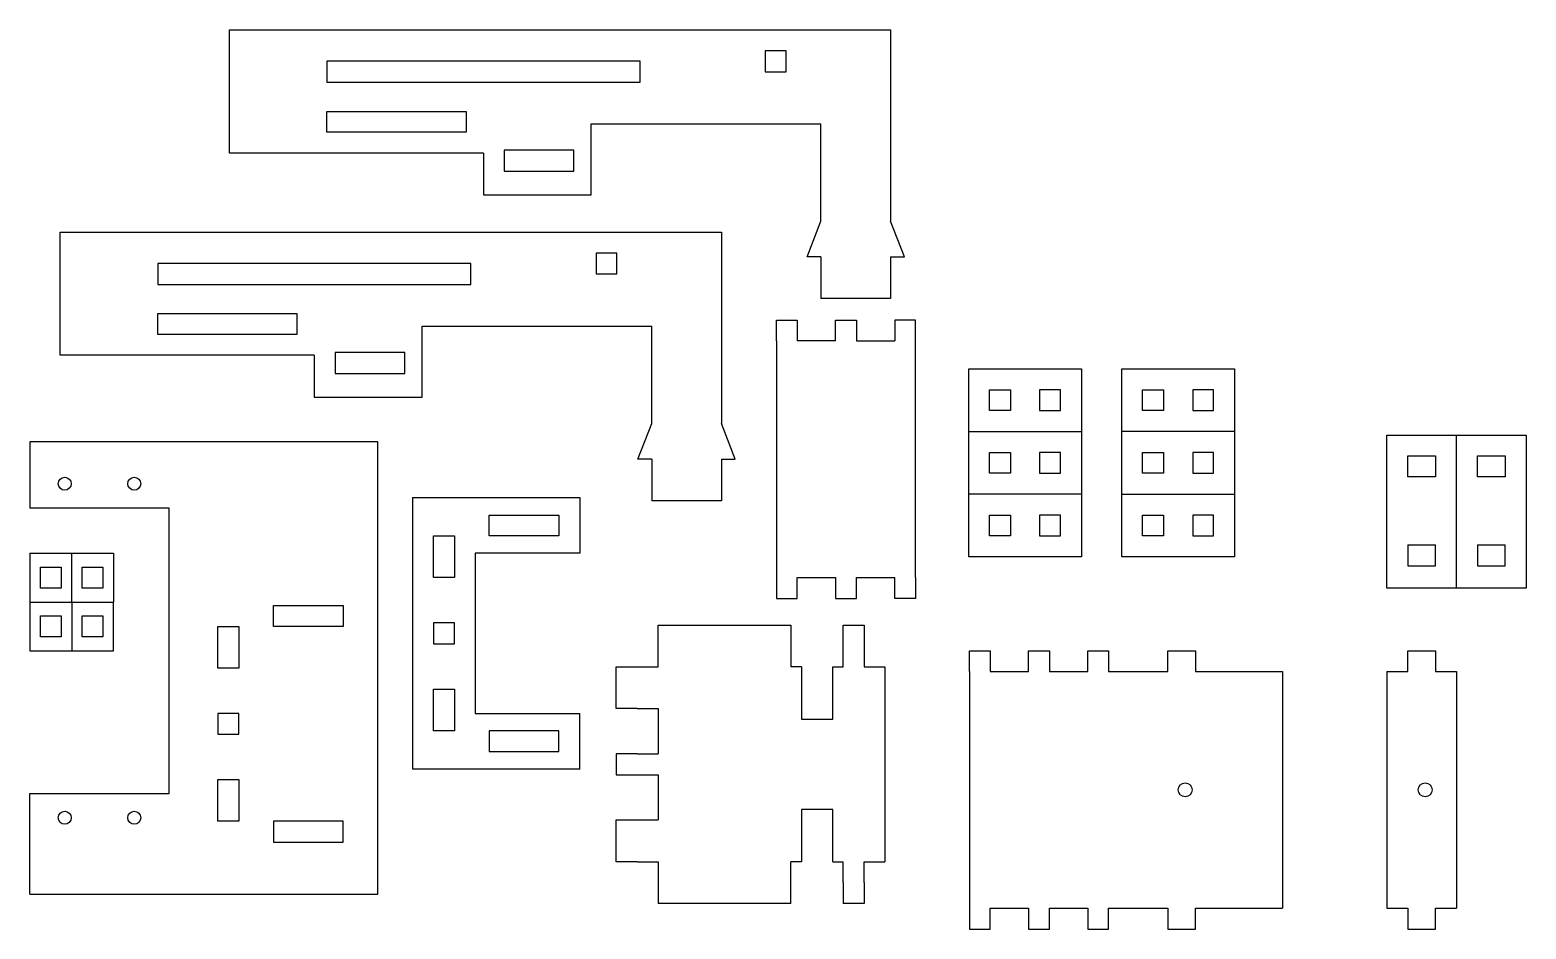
# Model space of a CAD drawing. Header units: millimetres. Extents: x -30 to 185, y 0 to 129.
import ezdxf

# ---------------------------------------------------------------- set-up
doc = ezdxf.new("R2010")
doc.units = ezdxf.units.MM
doc.layers.get('0').update_dxf_attribs({"lineweight": 25, "true_color": 0xffffff})

msp = doc.modelspace()

# ---------------------------------------------------------------- linework, layer by layer
for p, q in [((-1.33, 111.51), (-1.33, 129.21)), ((-1.33, 129.21), (93.67, 129.21)), ((93.67, 129.21), (93.67, 101.71)), ((57.67, 124.71), (12.67, 124.71)), ((12.67, 124.71), (12.67, 121.71)), ((57.67, 121.71), (57.67, 124.71)), ((78.67, 126.21), (75.67, 126.21)), ((75.67, 126.21), (75.67, 123.21)), ((78.67, 123.21), (78.67, 126.21)), ((75.67, 123.21), (78.67, 123.21)), ((12.67, 121.71), (57.67, 121.71)), ((12.67, 117.51), (32.67, 117.51)), ((12.67, 114.51), (12.67, 117.51)), ((32.67, 117.51), (32.67, 114.51)), ((32.67, 114.51), (12.67, 114.51)), ((50.67, 115.71), (83.67, 115.71)), ((50.67, 105.51), (50.67, 115.71)), ((83.67, 101.71), (83.67, 115.71)), ((38.17, 111.91), (38.17, 108.91)), ((48.17, 111.91), (38.17, 111.91)), ((48.17, 108.91), (48.17, 111.91)), ((35.17, 111.51), (-1.33, 111.51)), ((35.17, 111.51), (35.17, 105.51)), ((38.17, 108.91), (48.17, 108.91)), ((35.17, 105.51), (50.67, 105.51)), ((81.67, 96.61), (83.67, 101.71)), ((95.67, 96.61), (93.67, 101.71)), ((-25.64, 82.45), (-25.64, 100.15)), ((-25.64, 100.15), (69.36, 100.15)), ((69.36, 100.15), (69.36, 72.65)), ((54.36, 97.15), (51.36, 97.15)), ((51.36, 97.15), (51.36, 94.15)), ((54.36, 94.15), (54.36, 97.15)), ((33.36, 95.65), (-11.64, 95.65)), ((-11.64, 95.65), (-11.64, 92.65)), ((33.36, 92.65), (33.36, 95.65)), ((83.67, 96.61), (81.67, 96.61)), ((83.67, 96.61), (83.67, 90.61)), ((93.67, 96.61), (95.67, 96.61)), ((93.67, 96.61), (93.67, 90.61)), ((-11.64, 92.65), (33.36, 92.65)), ((51.36, 94.15), (54.36, 94.15)), ((93.67, 90.61), (83.67, 90.61)), ((-11.64, 88.45), (8.36, 88.45)), ((-11.64, 85.45), (-11.64, 88.45)), ((8.36, 88.45), (8.36, 85.45)), ((26.36, 86.65), (59.36, 86.65)), ((26.36, 76.45), (26.36, 86.65)), ((59.36, 72.65), (59.36, 86.65)), ((77.27, 84.52), (77.27, 87.52)), ((77.27, 87.52), (80.27, 87.52)), ((80.27, 87.52), (80.27, 84.52)), ((85.77, 84.52), (85.77, 87.52)), ((85.77, 87.52), (88.77, 87.52)), ((88.77, 87.52), (88.77, 84.52)), ((97.27, 87.52), (94.27, 87.52)), ((94.27, 87.52), (94.27, 84.52)), ((97.27, 84.52), (97.27, 87.52)), ((8.36, 85.45), (-11.64, 85.45)), ((77.27, 84.52), (77.27, 50.52)), ((85.77, 84.52), (80.27, 84.52)), ((88.77, 84.52), (94.27, 84.52)), ((97.27, 50.52), (97.27, 84.52)), ((10.86, 82.45), (-25.64, 82.45)), ((10.86, 82.45), (10.86, 76.45)), ((13.86, 82.85), (13.86, 79.85)), ((23.86, 82.85), (13.86, 82.85)), ((23.86, 79.85), (23.86, 82.85)), ((13.86, 79.85), (23.86, 79.85)), ((104.9, 80.5), (121.1, 80.5)), ((104.9, 71.5), (104.9, 80.5)), ((121.1, 80.5), (121.1, 71.5)), ((126.9, 80.5), (143.1, 80.5)), ((126.9, 71.5), (126.9, 80.5)), ((143.1, 80.5), (143.1, 71.5)), ((107.9, 74.5), (107.9, 77.5)), ((107.9, 77.5), (110.9, 77.5)), ((110.9, 77.5), (110.9, 74.5)), ((118.1, 77.5), (115.1, 77.5)), ((115.1, 77.5), (115.1, 74.5)), ((118.1, 74.5), (118.1, 77.5)), ((129.9, 74.5), (129.9, 77.5)), ((129.9, 77.5), (132.9, 77.5)), ((132.9, 77.5), (132.9, 74.5)), ((140.1, 77.5), (137.1, 77.5)), ((137.1, 77.5), (137.1, 74.5)), ((140.1, 74.5), (140.1, 77.5)), ((10.86, 76.45), (26.36, 76.45)), ((110.9, 74.5), (107.9, 74.5)), ((115.1, 74.5), (118.1, 74.5)), ((132.9, 74.5), (129.9, 74.5)), ((137.1, 74.5), (140.1, 74.5)), ((57.36, 67.55), (59.36, 72.65)), ((71.36, 67.55), (69.36, 72.65)), ((104.9, 71.5), (121.1, 71.5)), ((104.9, 62.5), (104.9, 71.5)), ((121.1, 71.5), (121.1, 62.5)), ((143.1, 71.5), (126.9, 71.5)), ((126.9, 62.5), (126.9, 71.5)), ((143.1, 71.5), (143.1, 62.5)), ((165, 71), (175, 71)), ((165, 49), (165, 71)), ((175, 71), (185, 71)), ((175, 49), (175, 71)), ((185, 71), (185, 49)), ((20, 70), (-30, 70)), ((-30, 70), (-30, 60.5)), ((20, 5), (20, 70)), ((59.36, 67.55), (57.36, 67.55)), ((59.36, 67.55), (59.36, 61.55)), ((69.36, 67.55), (71.36, 67.55)), ((69.36, 67.55), (69.36, 61.55)), ((107.9, 65.5), (107.9, 68.5)), ((107.9, 68.5), (110.9, 68.5)), ((110.9, 68.5), (110.9, 65.5)), ((118.1, 68.5), (115.1, 68.5)), ((115.1, 68.5), (115.1, 65.5)), ((118.1, 65.5), (118.1, 68.5)), ((129.9, 65.5), (129.9, 68.5)), ((129.9, 68.5), (132.9, 68.5)), ((132.9, 68.5), (132.9, 65.5)), ((140.1, 68.5), (137.1, 68.5)), ((137.1, 68.5), (137.1, 65.5)), ((140.1, 65.5), (140.1, 68.5)), ((168, 68), (172, 68)), ((168, 65), (168, 68)), ((172, 68), (172, 65)), ((178, 68), (182, 68)), ((178, 65), (178, 68)), ((182, 68), (182, 65)), ((110.9, 65.5), (107.9, 65.5)), ((115.1, 65.5), (118.1, 65.5)), ((132.9, 65.5), (129.9, 65.5)), ((137.1, 65.5), (140.1, 65.5)), ((172, 65), (168, 65)), ((182, 65), (178, 65)), ((121.1, 62.5), (104.9, 62.5)), ((104.9, 53.5), (104.9, 62.5)), ((121.1, 62.5), (121.1, 53.5)), ((126.9, 62.5), (143.1, 62.5)), ((126.9, 53.5), (126.9, 62.5)), ((143.1, 62.5), (143.1, 53.5)), ((-10, 60.5), (-30, 60.5)), ((-10, 19.5), (-10, 60.5)), ((25, 62), (49, 62)), ((25, 62), (25, 23)), ((49, 62), (49, 54)), ((69.36, 61.55), (59.36, 61.55)), ((36, 56.5), (36, 59.5)), ((36, 59.5), (46, 59.5)), ((46, 59.5), (46, 56.5)), ((107.9, 56.5), (107.9, 59.5)), ((107.9, 59.5), (110.9, 59.5)), ((110.9, 59.5), (110.9, 56.5)), ((118.1, 59.5), (115.1, 59.5)), ((115.1, 59.5), (115.1, 56.5)), ((118.1, 56.5), (118.1, 59.5)), ((129.9, 56.5), (129.9, 59.5)), ((129.9, 59.5), (132.9, 59.5)), ((132.9, 59.5), (132.9, 56.5)), ((140.1, 59.5), (137.1, 59.5)), ((137.1, 59.5), (137.1, 56.5)), ((140.1, 56.5), (140.1, 59.5)), ((28, 50.5), (28, 56.5)), ((28, 56.5), (31, 56.5)), ((31, 56.5), (31, 50.5)), ((46, 56.5), (36, 56.5)), ((110.9, 56.5), (107.9, 56.5)), ((115.1, 56.5), (118.1, 56.5)), ((132.9, 56.5), (129.9, 56.5)), ((137.1, 56.5), (140.1, 56.5)), ((-30, 54), (-30, 47)), ((-30, 54), (-24, 54)), ((-24, 54), (-18, 54)), ((-24, 47), (-24, 54)), ((-18, 54), (-18, 47)), ((49, 54), (34, 54)), ((34, 54), (34, 31)), ((168, 55.2), (172, 55.2)), ((168, 55.2), (168, 52.2)), ((172, 52.2), (172, 55.2)), ((178, 55.2), (182, 55.2)), ((178, 55.2), (178, 52.2)), ((182, 52.2), (182, 55.2)), ((-28.5, 52), (-25.5, 52)), ((-28.5, 49), (-28.5, 52)), ((-25.5, 52), (-25.5, 49)), ((-22.5, 52), (-19.5, 52)), ((-22.5, 49), (-22.5, 52)), ((-19.5, 52), (-19.5, 49)), ((121.1, 53.5), (104.9, 53.5)), ((143.1, 53.5), (126.9, 53.5)), ((168, 52.2), (172, 52.2)), ((178, 52.2), (182, 52.2)), ((31, 50.5), (28, 50.5)), ((77.27, 50.52), (77.27, 47.52)), ((80.27, 50.52), (85.77, 50.52)), ((80.27, 47.52), (80.27, 50.52)), ((85.77, 50.52), (85.77, 47.52)), ((88.77, 47.52), (88.77, 50.52)), ((88.77, 50.52), (94.27, 50.52)), ((94.27, 47.52), (94.27, 50.52)), ((97.27, 50.52), (97.27, 47.52)), ((-25.5, 49), (-28.5, 49)), ((-19.5, 49), (-22.5, 49)), ((77.27, 47.52), (80.27, 47.52)), ((85.77, 47.52), (88.77, 47.52)), ((97.27, 47.52), (94.27, 47.52)), ((175, 49), (165, 49)), ((185, 49), (175, 49)), ((-30, 47), (-30, 40)), ((-30, 47), (-24, 47)), ((-24, 47), (-24, 40)), ((-24, 47), (-18, 47)), ((-18, 40), (-18, 47)), ((5, 43.5), (5, 46.5)), ((5, 46.5), (15, 46.5)), ((15, 46.5), (15, 43.5)), ((-28.5, 45), (-25.5, 45)), ((-28.5, 42), (-28.5, 45)), ((-25.5, 45), (-25.5, 42)), ((-22.5, 45), (-19.5, 45)), ((-22.5, 42), (-22.5, 45)), ((-19.5, 45), (-19.5, 42)), ((-3, 37.5), (-3, 43.5)), ((-3, 43.5), (0, 43.5)), ((0, 43.5), (0, 37.5)), ((15, 43.5), (5, 43.5)), ((28, 44), (28, 41)), ((31, 44), (28, 44)), ((31, 41), (31, 44)), ((60.26, 37.68), (60.26, 43.68)), ((60.26, 43.68), (79.36, 43.68)), ((79.36, 43.68), (79.36, 37.68)), ((86.86, 37.68), (86.86, 43.68)), ((86.86, 43.68), (89.86, 43.68)), ((89.86, 43.68), (89.86, 37.68)), ((-25.5, 42), (-28.5, 42)), ((-19.5, 42), (-22.5, 42)), ((28, 41), (31, 41)), ((-30, 40), (-24, 40)), ((-24, 40), (-18, 40)), ((105, 37), (105, 40)), ((105, 40), (108, 40)), ((108, 40), (108, 37)), ((113.5, 37), (113.5, 40)), ((113.5, 40), (116.5, 40)), ((116.5, 40), (116.5, 37)), ((122, 37), (122, 40)), ((122, 40), (125, 40)), ((125, 40), (125, 37)), ((133.5, 37), (133.5, 40)), ((133.5, 40), (137.5, 40)), ((137.5, 40), (137.5, 37)), ((168, 37), (168, 40)), ((168, 40), (172, 40)), ((172, 40), (172, 37)), ((0, 37.5), (-3, 37.5)), ((54.26, 31.68), (54.26, 37.68)), ((54.26, 37.68), (57.26, 37.68)), ((57.26, 37.68), (60.26, 37.68)), ((80.86, 37.68), (79.36, 37.68)), ((80.86, 37.68), (80.86, 30.18)), ((85.36, 37.68), (86.86, 37.68)), ((85.36, 30.18), (85.36, 37.68)), ((89.86, 37.68), (92.86, 37.68)), ((92.86, 37.68), (92.86, 9.68)), ((105, 37), (105, 3)), ((108, 37), (113.5, 37)), ((116.5, 37), (122, 37)), ((125, 37), (133.5, 37)), ((137.5, 37), (150, 37)), ((150, 37), (150, 3)), ((165, 37), (165, 3)), ((165, 37), (168, 37)), ((172, 37), (175, 37)), ((175, 37), (175, 3)), ((28, 28.5), (28, 34.5)), ((28, 34.5), (31, 34.5)), ((31, 34.5), (31, 28.5)), ((-3, 31), (-3, 28)), ((0, 31), (-3, 31)), ((0, 28), (0, 31)), ((34, 31), (49, 31)), ((49, 23), (49, 31)), ((57.26, 31.68), (54.26, 31.68)), ((57.26, 31.68), (60.26, 31.68)), ((60.26, 31.68), (60.26, 25.18)), ((80.86, 30.18), (85.36, 30.18)), ((-3, 28), (0, 28)), ((31, 28.5), (28, 28.5)), ((36, 28.5), (36, 25.5)), ((46, 28.5), (36, 28.5)), ((46, 25.5), (46, 28.5)), ((36, 25.5), (46, 25.5)), ((54.26, 25.18), (54.26, 22.18)), ((57.26, 25.18), (54.26, 25.18)), ((57.26, 25.18), (60.26, 25.18)), ((-3, 15.5), (-3, 21.5)), ((-3, 21.5), (0, 21.5)), ((0, 21.5), (0, 15.5)), ((49, 23), (25, 23)), ((54.26, 22.18), (57.26, 22.18)), ((57.26, 22.18), (60.26, 22.18)), ((60.26, 22.18), (60.26, 15.68)), ((-30, 5), (-30, 19.5)), ((-30, 19.5), (-10, 19.5)), ((0, 15.5), (-3, 15.5)), ((5, 15.5), (5, 12.5)), ((15, 15.5), (5, 15.5)), ((15, 12.5), (15, 15.5)), ((54.26, 9.68), (54.26, 15.68)), ((54.26, 15.68), (57.26, 15.68)), ((57.26, 15.68), (60.26, 15.68)), ((85.36, 17.18), (80.86, 17.18)), ((80.86, 17.18), (80.86, 9.68)), ((85.36, 9.68), (85.36, 17.18)), ((5, 12.5), (15, 12.5)), ((57.26, 9.68), (54.26, 9.68)), ((57.26, 9.68), (60.26, 9.68)), ((60.26, 9.68), (60.26, 3.68)), ((79.36, 3.68), (79.36, 9.68)), ((80.86, 9.68), (79.36, 9.68)), ((85.36, 9.68), (86.86, 9.68)), ((86.86, 6.68), (86.86, 9.68)), ((89.86, 6.68), (89.86, 9.68)), ((89.86, 9.68), (92.86, 9.68)), ((86.86, 6.68), (86.86, 3.68)), ((89.86, 6.68), (89.86, 3.68)), ((-30, 5), (20, 5)), ((79.36, 3.68), (60.26, 3.68)), ((89.86, 3.68), (86.86, 3.68)), ((105, 3), (105, 0)), ((108, 0), (108, 3)), ((108, 3), (113.5, 3)), ((113.5, 3), (113.5, 0)), ((116.5, 0), (116.5, 3)), ((116.5, 3), (122, 3)), ((122, 3), (122, 0)), ((125, 0), (125, 3)), ((125, 3), (133.5, 3)), ((133.5, 3), (133.5, 0)), ((137.5, 0), (137.5, 3)), ((137.5, 3), (150, 3)), ((165, 3), (168, 3)), ((168, 3), (168, 0)), ((172, 0), (172, 3)), ((172, 3), (175, 3)), ((105, 0), (108, 0)), ((113.5, 0), (116.5, 0)), ((122, 0), (125, 0)), ((133.5, 0), (137.5, 0)), ((168, 0), (172, 0))]:
    msp.add_line(p, q)
for centre, radius in [((-25, 64), 0.935), ((-15, 64), 0.935), ((136, 20), 1), ((170.5, 20), 1), ((-25, 16), 0.935), ((-15, 16), 0.935)]:
    msp.add_circle(centre, radius)

doc.saveas('drawing.dxf')
